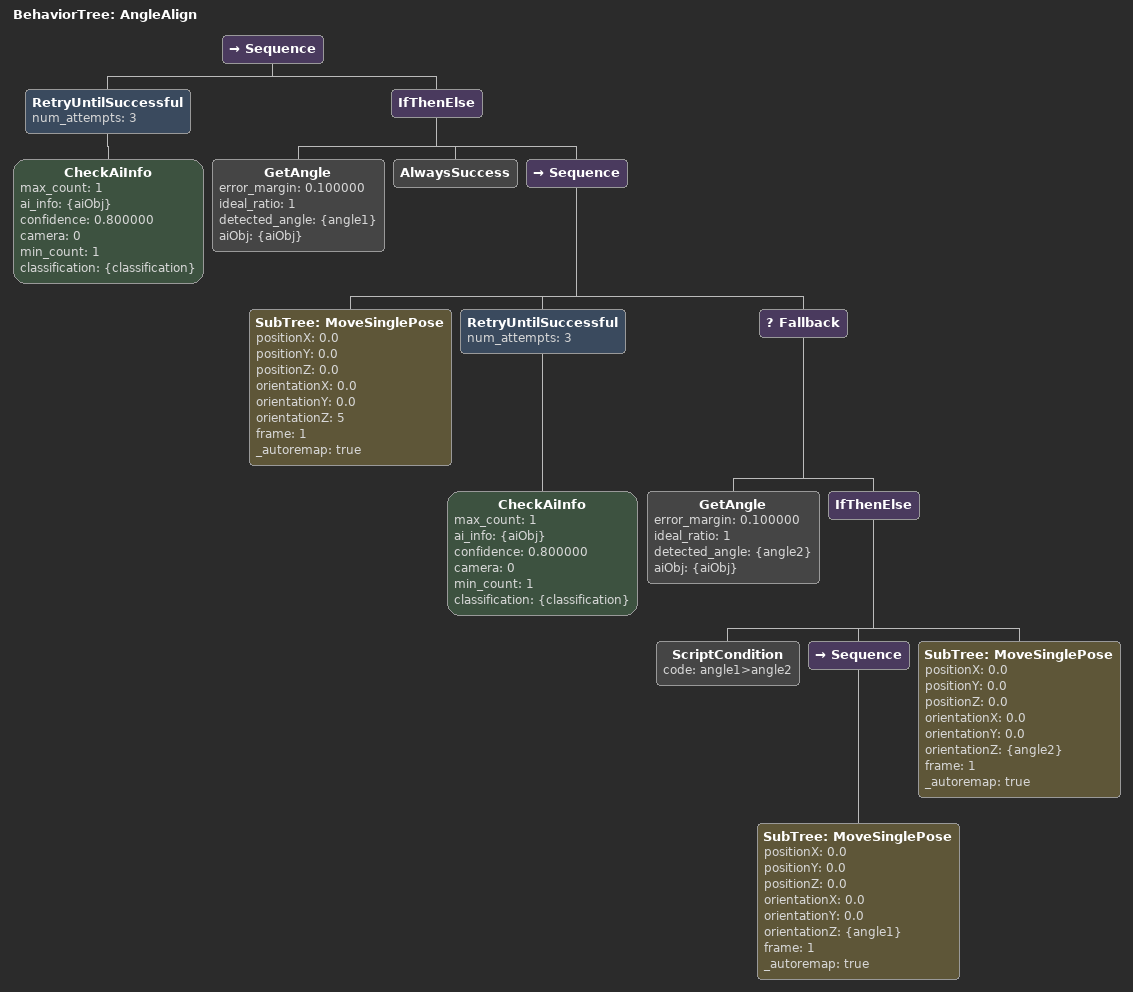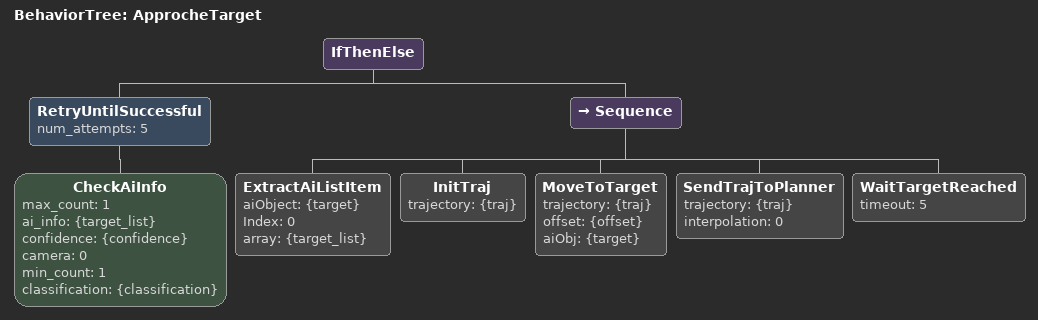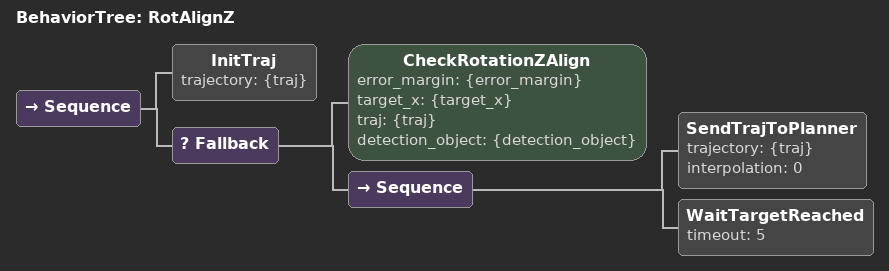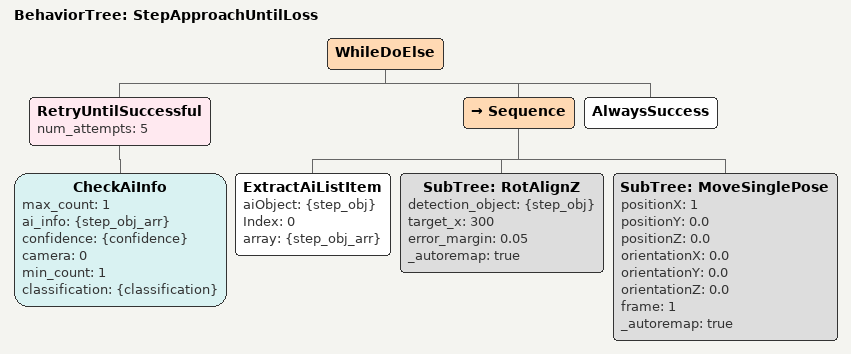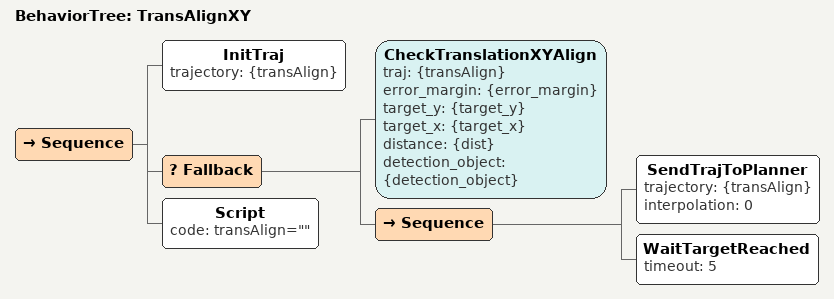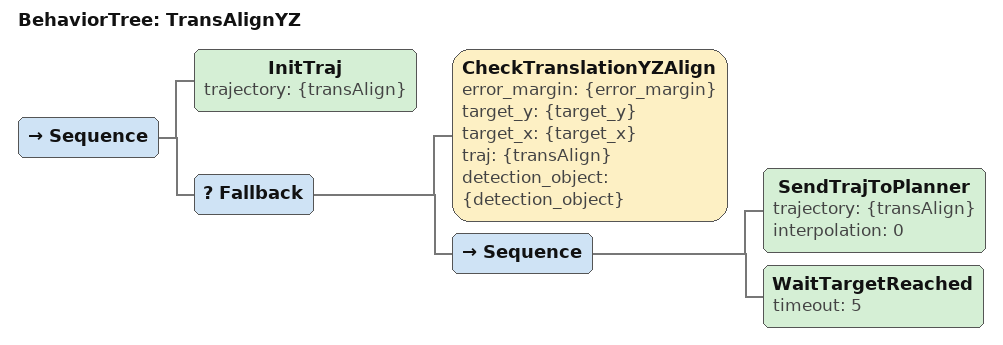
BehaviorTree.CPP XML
<?xml version="1.0" encoding="UTF-8"?>
<root BTCPP_format="4">
  <BehaviorTree ID="AngleAlign">
    <Sequence>
      <RetryUntilSuccessful num_attempts="3">
        <CheckAiInfo max_count="1"
                     ai_info="{aiObj}"
                     confidence="0.800000"
                     camera="0"
                     min_count="1"
                     classification="{classification}"/>
      </RetryUntilSuccessful>
      <IfThenElse>
        <GetAngle error_margin="0.100000"
                  ideal_ratio="1"
                  detected_angle="{angle1}"
                  aiObj="{aiObj}"/>
        <AlwaysSuccess/>
        <Sequence>
          <SubTree ID="MoveSinglePose"
                   positionX="0.0"
                   positionY="0.0"
                   positionZ="0.0"
                   orientationX="0.0"
                   orientationY="0.0"
                   orientationZ="5"
                   frame="1"
                   _autoremap="true"/>
          <RetryUntilSuccessful num_attempts="3">
            <CheckAiInfo max_count="1"
                         ai_info="{aiObj}"
                         confidence="0.800000"
                         camera="0"
                         min_count="1"
                         classification="{classification}"/>
          </RetryUntilSuccessful>
          <Fallback>
            <GetAngle error_margin="0.100000"
                      ideal_ratio="1"
                      detected_angle="{angle2}"
                      aiObj="{aiObj}"/>
            <IfThenElse>
              <ScriptCondition code="angle1&gt;angle2"/>
              <Sequence>
                <SubTree ID="MoveSinglePose"
                         positionX="0.0"
                         positionY="0.0"
                         positionZ="0.0"
                         orientationX="0.0"
                         orientationY="0.0"
                         orientationZ="{angle1}"
                         frame="1"
                         _autoremap="true"/>
              </Sequence>
              <SubTree ID="MoveSinglePose"
                       positionX="0.0"
                       positionY="0.0"
                       positionZ="0.0"
                       orientationX="0.0"
                       orientationY="0.0"
                       orientationZ="{angle2}"
                       frame="1"
                       _autoremap="true"/>
            </IfThenElse>
          </Fallback>
        </Sequence>
      </IfThenElse>
    </Sequence>
  </BehaviorTree>

  <BehaviorTree ID="ApprocheTarget">
    <IfThenElse>
      <RetryUntilSuccessful num_attempts="5">
        <CheckAiInfo max_count="1"
                     ai_info="{target_list}"
                     confidence="{confidence}"
                     camera="0"
                     min_count="1"
                     classification="{classification}"/>
      </RetryUntilSuccessful>
      <Sequence>
        <ExtractAiListItem aiObject="{target}"
                           Index="0"
                           array="{target_list}"/>
        <InitTraj trajectory="{traj}"/>
        <MoveToTarget trajectory="{traj}"
                      offset="{offset}"
                      aiObj="{target}"/>
        <SendTrajToPlanner trajectory="{traj}"
                           interpolation="0"/>
        <WaitTargetReached timeout="5"/>
      </Sequence>
    </IfThenElse>
  </BehaviorTree>

  <BehaviorTree ID="RotAlignZ">
    <Sequence>
      <InitTraj trajectory="{traj}"/>
      <Fallback>
        <CheckRotationZAlign error_margin="{error_margin}"
                             target_x="{target_x}"
                             traj="{traj}"
                             detection_object="{detection_object}"/>
        <Sequence>
          <SendTrajToPlanner trajectory="{traj}"
                             interpolation="0"/>
          <WaitTargetReached timeout="5"/>
        </Sequence>
      </Fallback>
    </Sequence>
  </BehaviorTree>

  <BehaviorTree ID="StepApproachUntilLoss">
    <WhileDoElse>
      <RetryUntilSuccessful num_attempts="5">
        <CheckAiInfo max_count="1"
                     ai_info="{step_obj_arr}"
                     confidence="{confidence}"
                     camera="0"
                     min_count="1"
                     classification="{classification}"/>
      </RetryUntilSuccessful>
      <Sequence>
        <ExtractAiListItem aiObject="{step_obj}"
                           Index="0"
                           array="{step_obj_arr}"/>
        <SubTree ID="RotAlignZ"
                 detection_object="{step_obj}"
                 target_x="300"
                 error_margin="0.05"
                 _autoremap="true"/>
        <SubTree ID="MoveSinglePose"
                 positionX="1"
                 positionY="0.0"
                 positionZ="0.0"
                 orientationX="0.0"
                 orientationY="0.0"
                 orientationZ="0.0"
                 frame="1"
                 _autoremap="true"/>
      </Sequence>
      <AlwaysSuccess/>
    </WhileDoElse>
  </BehaviorTree>

  <BehaviorTree ID="TransAlignXY">
    <Sequence>
      <InitTraj trajectory="{transAlign}"/>
      <Fallback>
        <CheckTranslationXYAlign traj="{transAlign}"
                                 error_margin="{error_margin}"
                                 target_y="{target_y}"
                                 target_x="{target_x}"
                                 distance="{dist}"
                                 detection_object="{detection_object}"/>
        <Sequence>
          <SendTrajToPlanner trajectory="{transAlign}"
                             interpolation="0"/>
          <WaitTargetReached timeout="5"/>
        </Sequence>
      </Fallback>
      <Script code="transAlign=&quot;&quot;"/>
    </Sequence>
  </BehaviorTree>

  <BehaviorTree ID="TransAlignYZ">
    <Sequence>
      <InitTraj trajectory="{transAlign}"/>
      <Fallback>
        <CheckTranslationYZAlign error_margin="{error_margin}"
                                 target_y="{target_y}"
                                 target_x="{target_x}"
                                 traj="{transAlign}"
                                 detection_object="{detection_object}"/>
        <Sequence>
          <SendTrajToPlanner trajectory="{transAlign}"
                             interpolation="0"/>
          <WaitTargetReached timeout="5"/>
        </Sequence>
      </Fallback>
    </Sequence>
  </BehaviorTree>

</root>
